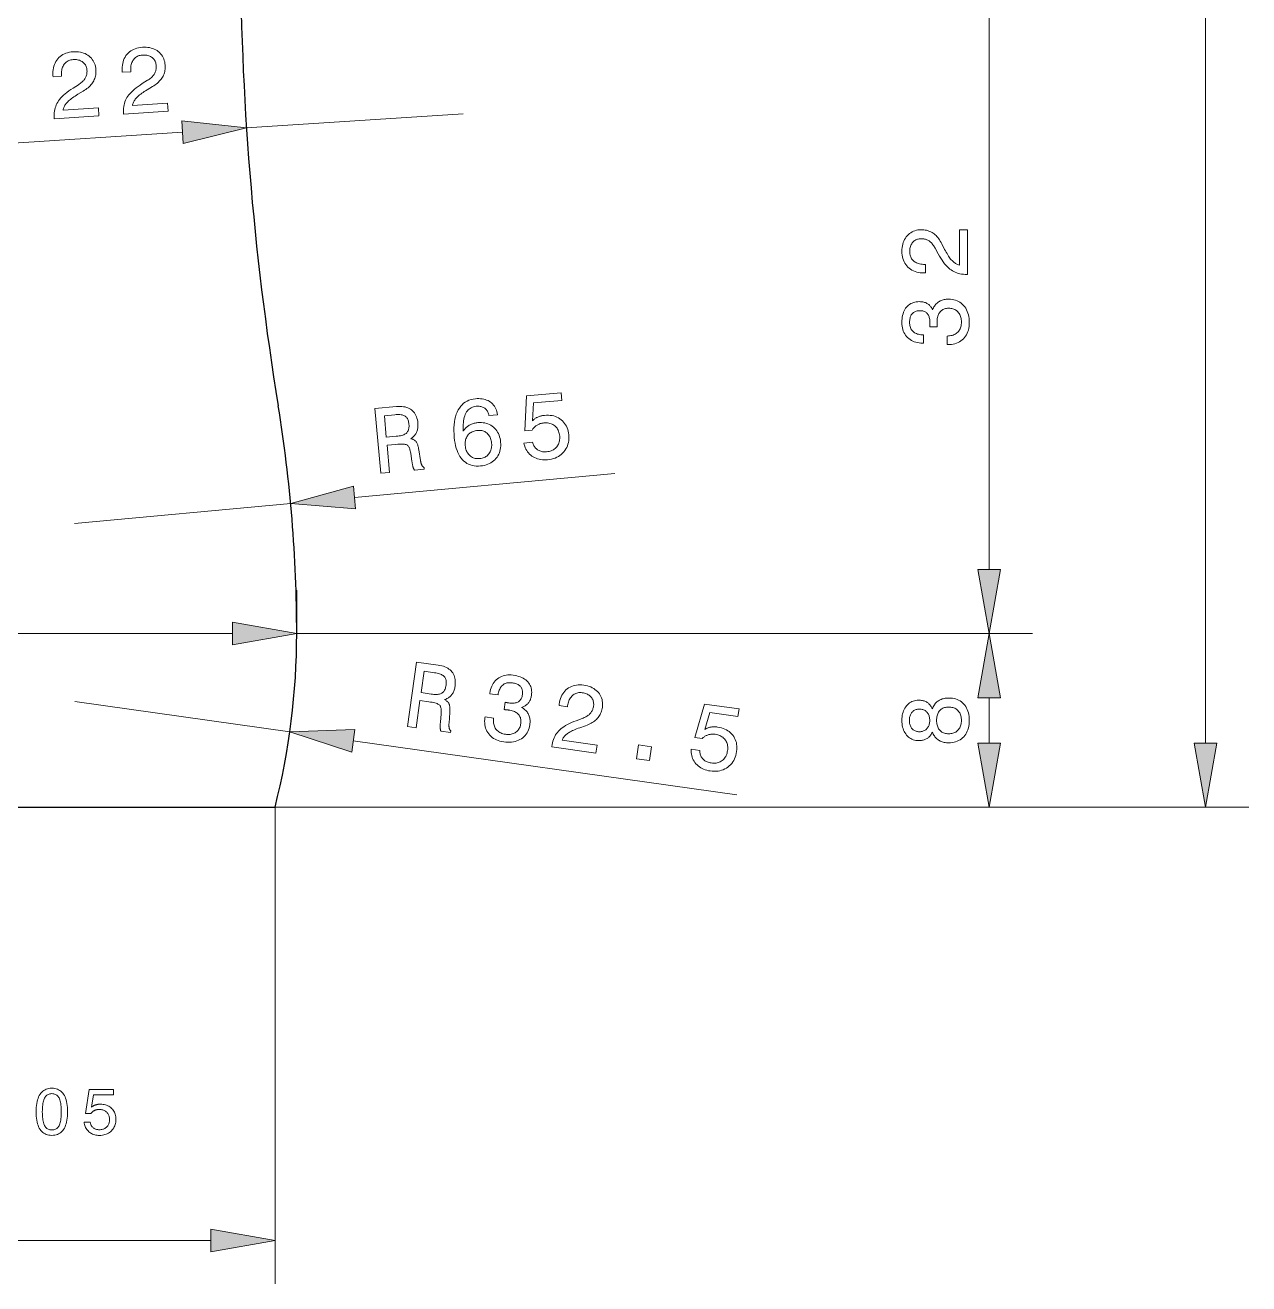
# Model space of a CAD drawing. Extents: x 0 to 297, y 0 to 529.
# Drawn here: x 158 to 214.4, y 124.9 to 182.9 of the extents above; entities that cross this region are included whole.
import ezdxf

# ---------------------------------------------------------------- set-up
doc = ezdxf.new("R2010")
doc.units = 0

msp = doc.modelspace()

# ---------------------------------------------------------------- linework, layer by layer
at = {"color": 7, "lineweight": 13}
for p, q in [((212.369, 149.806), (212.369, 344.897)), ((202.402, 157.806), (202.402, 183.897)), ((165.232, 177.958), (142.787, 176.489)), ((129.65, 154.853), (167.541, 154.853)), ((170.496, 154.852), (204.402, 154.852)), ((170.496, 154.852), (204.402, 154.852)), ((169.446, 146.852), (204.402, 146.852)), ((169.446, 146.852), (214.369, 146.852)), ((169.496, 146.852), (169.496, 124.894)), ((130.65, 126.894), (166.541, 126.894))]:
    msp.add_line(p, q, dxfattribs=at)
at = {"color": 7, "lineweight": 13, "ltscale": 0.25}
for p, q in [((178.159, 178.804), (168.18, 178.151)), ((160.261, 159.924), (170.219, 160.846)), ((160.276, 151.717), (170.179, 150.324))]:
    msp.add_line(p, q, dxfattribs=at)
at = {"color": 7, "lineweight": 13, "ltscale": 0.30114}
msp.add_line((173.16, 161.119), (185.155, 162.23), dxfattribs=at)
at = {"color": 7, "lineweight": 13, "ltscale": 0.050035}
msp.add_line((170.496, 154.852), (170.496, 156.853), dxfattribs=at)
at = {"color": 7, "lineweight": 13, "ltscale": 0.052279}
msp.add_line((202.402, 149.806), (202.402, 151.897), dxfattribs=at)
at = {"color": 7, "lineweight": 13, "ltscale": 0.446069}
msp.add_line((173.104, 149.912), (190.773, 147.427), dxfattribs=at)
at = {"color": 7, "lineweight": 30}
for p, q in [((127.696, 146.852), (169.496, 146.852)), ((127.746, 146.852), (169.446, 146.852))]:
    msp.add_line(p, q, dxfattribs=at)
at = {"color": 7, "lineweight": 13}
for points in [[(159.325, 178.574), (159.324, 178.586), (159.321, 178.674), (159.321, 178.758), (159.326, 178.841), (159.336, 178.92), (159.349, 178.997), (159.367, 179.071), (159.389, 179.143), (159.416, 179.211), (159.447, 179.278), (159.482, 179.341), (159.523, 179.404), (159.57, 179.466), (159.624, 179.529), (159.685, 179.593), (159.752, 179.657), (159.826, 179.721), (159.906, 179.785), (159.994, 179.85), (160.088, 179.915), (160.188, 179.98), (160.434, 180.136), (160.477, 180.164), (160.517, 180.192), (160.555, 180.221), (160.59, 180.25), (160.623, 180.28), (160.654, 180.311), (160.681, 180.341), (160.707, 180.372), (160.73, 180.404), (160.75, 180.436), (160.768, 180.469), (160.784, 180.503), (160.797, 180.537), (160.809, 180.573), (160.818, 180.609), (160.825, 180.647), (160.83, 180.685), (160.832, 180.725), (160.833, 180.765), (160.831, 180.806), (160.827, 180.853), (160.819, 180.897), (160.808, 180.939), (160.794, 180.98), (160.776, 181.018), (160.756, 181.054), (160.733, 181.089), (160.706, 181.121), (160.676, 181.151), (160.643, 181.179), (160.608, 181.205), (160.57, 181.227), (160.53, 181.247), (160.489, 181.263), (160.445, 181.276), (160.4, 181.287), (160.352, 181.294), (160.302, 181.298), (160.251, 181.299), (160.197, 181.297), (160.144, 181.292), (160.094, 181.283), (160.046, 181.27), (160, 181.254), (159.957, 181.235), (159.917, 181.212), (159.879, 181.185), (159.844, 181.155), (159.811, 181.121), (159.781, 181.084), (159.754, 181.043), (159.73, 181), (159.709, 180.955), (159.692, 180.907), (159.678, 180.856), (159.667, 180.803), (159.66, 180.747), (159.656, 180.689), (159.655, 180.628), (159.658, 180.564), (159.66, 180.529), (159.269, 180.503), (159.265, 180.564), (159.261, 180.657), (159.264, 180.746), (159.271, 180.832), (159.285, 180.914), (159.304, 180.993), (159.329, 181.068), (159.36, 181.139), (159.396, 181.207), (159.437, 181.271), (159.485, 181.332), (159.537, 181.388), (159.594, 181.439), (159.654, 181.484), (159.719, 181.525), (159.788, 181.56), (159.862, 181.59), (159.939, 181.614), (160.021, 181.633), (160.107, 181.647), (160.197, 181.656), (160.284, 181.659), (160.367, 181.657), (160.448, 181.65), (160.526, 181.638), (160.6, 181.621), (160.672, 181.598), (160.74, 181.57), (160.806, 181.538), (160.868, 181.5), (160.927, 181.457), (160.982, 181.409), (161.032, 181.358), (161.077, 181.304), (161.116, 181.247), (161.15, 181.185), (161.179, 181.121), (161.202, 181.053), (161.221, 180.982), (161.234, 180.907), (161.242, 180.829), (161.244, 180.767), (161.243, 180.708), (161.239, 180.649), (161.232, 180.592), (161.221, 180.536), (161.207, 180.481), (161.189, 180.428), (161.169, 180.376), (161.145, 180.326), (161.117, 180.276), (161.087, 180.228), (161.053, 180.181), (161.015, 180.135), (160.974, 180.09), (160.93, 180.046), (160.882, 180.003), (160.83, 179.961), (160.776, 179.92), (160.717, 179.881), (160.656, 179.842), (160.412, 179.697), (160.344, 179.655), (160.281, 179.614), (160.221, 179.575), (160.166, 179.536), (160.114, 179.498), (160.067, 179.462), (160.023, 179.426), (159.984, 179.391), (159.949, 179.357), (159.917, 179.324), (159.889, 179.292), (159.863, 179.258), (159.839, 179.225), (159.817, 179.19), (159.798, 179.155), (159.78, 179.12), (159.765, 179.084), (159.752, 179.047), (159.741, 179.01), (159.732, 178.972), (161.356, 179.078), (161.381, 178.708)], [(162.517, 178.782), (162.516, 178.795), (162.512, 178.883), (162.513, 178.967), (162.518, 179.049), (162.527, 179.129), (162.541, 179.206), (162.559, 179.28), (162.581, 179.351), (162.607, 179.42), (162.638, 179.487), (162.673, 179.55), (162.714, 179.613), (162.761, 179.675), (162.815, 179.738), (162.876, 179.802), (162.943, 179.865), (163.017, 179.929), (163.098, 179.994), (163.185, 180.059), (163.279, 180.124), (163.379, 180.189), (163.625, 180.344), (163.668, 180.372), (163.708, 180.401), (163.746, 180.43), (163.782, 180.459), (163.815, 180.489), (163.845, 180.519), (163.873, 180.55), (163.898, 180.581), (163.921, 180.613), (163.941, 180.645), (163.959, 180.678), (163.975, 180.712), (163.988, 180.746), (164, 180.782), (164.009, 180.818), (164.016, 180.856), (164.021, 180.894), (164.024, 180.933), (164.024, 180.974), (164.023, 181.015), (164.018, 181.061), (164.01, 181.106), (163.999, 181.148), (163.985, 181.189), (163.968, 181.227), (163.947, 181.263), (163.924, 181.298), (163.897, 181.33), (163.867, 181.36), (163.834, 181.388), (163.799, 181.414), (163.761, 181.436), (163.722, 181.456), (163.68, 181.472), (163.637, 181.485), (163.591, 181.496), (163.543, 181.503), (163.494, 181.507), (163.442, 181.508), (163.388, 181.506), (163.335, 181.5), (163.285, 181.492), (163.237, 181.479), (163.192, 181.463), (163.149, 181.444), (163.108, 181.421), (163.071, 181.394), (163.035, 181.364), (163.003, 181.33), (162.972, 181.293), (162.945, 181.252), (162.921, 181.209), (162.901, 181.164), (162.883, 181.116), (162.869, 181.065), (162.859, 181.012), (162.851, 180.956), (162.847, 180.898), (162.846, 180.837), (162.849, 180.773), (162.851, 180.737), (162.46, 180.712), (162.456, 180.773), (162.453, 180.866), (162.455, 180.955), (162.463, 181.041), (162.476, 181.123), (162.496, 181.201), (162.52, 181.276), (162.551, 181.348), (162.587, 181.416), (162.629, 181.48), (162.676, 181.54), (162.729, 181.597), (162.785, 181.648), (162.846, 181.693), (162.911, 181.734), (162.98, 181.769), (163.053, 181.799), (163.131, 181.823), (163.212, 181.842), (163.298, 181.856), (163.388, 181.865), (163.475, 181.868), (163.559, 181.866), (163.639, 181.859), (163.717, 181.847), (163.792, 181.83), (163.863, 181.807), (163.932, 181.779), (163.997, 181.747), (164.059, 181.709), (164.118, 181.666), (164.174, 181.618), (164.223, 181.567), (164.268, 181.513), (164.307, 181.455), (164.341, 181.394), (164.37, 181.33), (164.394, 181.262), (164.412, 181.191), (164.425, 181.116), (164.433, 181.038), (164.436, 180.976), (164.435, 180.916), (164.43, 180.858), (164.423, 180.801), (164.412, 180.745), (164.398, 180.69), (164.381, 180.637), (164.36, 180.585), (164.336, 180.535), (164.309, 180.485), (164.278, 180.437), (164.244, 180.39), (164.206, 180.344), (164.165, 180.299), (164.121, 180.255), (164.073, 180.212), (164.022, 180.17), (163.967, 180.129), (163.909, 180.089), (163.847, 180.051), (163.603, 179.906), (163.535, 179.864), (163.472, 179.823), (163.413, 179.784), (163.357, 179.745), (163.306, 179.707), (163.258, 179.67), (163.215, 179.635), (163.175, 179.6), (163.14, 179.566), (163.109, 179.533), (163.08, 179.501), (163.054, 179.467), (163.03, 179.434), (163.009, 179.399), (162.989, 179.364), (162.972, 179.329), (162.956, 179.293), (162.943, 179.256), (162.932, 179.219), (162.924, 179.181), (164.548, 179.287), (164.572, 178.917)], [(165.266, 177.438), (168.18, 178.151), (165.198, 178.478)], [(201.402, 171.397), (201.389, 171.397), (201.301, 171.399), (201.217, 171.405), (201.135, 171.416), (201.057, 171.43), (200.981, 171.449), (200.908, 171.472), (200.838, 171.498), (200.771, 171.529), (200.707, 171.565), (200.646, 171.604), (200.586, 171.648), (200.527, 171.7), (200.467, 171.758), (200.408, 171.822), (200.349, 171.894), (200.29, 171.972), (200.231, 172.056), (200.172, 172.148), (200.113, 172.245), (200.054, 172.35), (199.915, 172.605), (199.89, 172.65), (199.864, 172.692), (199.838, 172.732), (199.811, 172.769), (199.783, 172.804), (199.755, 172.836), (199.726, 172.866), (199.697, 172.893), (199.667, 172.918), (199.636, 172.94), (199.604, 172.96), (199.572, 172.978), (199.538, 172.994), (199.503, 173.008), (199.468, 173.019), (199.431, 173.029), (199.393, 173.036), (199.354, 173.042), (199.314, 173.045), (199.272, 173.046), (199.226, 173.044), (199.181, 173.039), (199.138, 173.031), (199.096, 173.02), (199.057, 173.005), (199.019, 172.987), (198.984, 172.966), (198.95, 172.941), (198.918, 172.913), (198.888, 172.882), (198.86, 172.849), (198.835, 172.813), (198.813, 172.774), (198.794, 172.734), (198.778, 172.691), (198.764, 172.647), (198.754, 172.599), (198.747, 172.55), (198.743, 172.499), (198.741, 172.445), (198.743, 172.392), (198.748, 172.341), (198.758, 172.292), (198.771, 172.246), (198.787, 172.202), (198.808, 172.16), (198.832, 172.121), (198.86, 172.083), (198.891, 172.049), (198.927, 172.016), (198.965, 171.986), (199.006, 171.959), (199.05, 171.936), (199.097, 171.915), (199.147, 171.898), (199.199, 171.884), (199.254, 171.873), (199.312, 171.865), (199.373, 171.86), (199.437, 171.859), (199.473, 171.859), (199.473, 171.467), (199.411, 171.467), (199.319, 171.469), (199.23, 171.478), (199.145, 171.491), (199.064, 171.51), (198.986, 171.534), (198.913, 171.564), (198.844, 171.599), (198.779, 171.639), (198.717, 171.685), (198.66, 171.737), (198.607, 171.792), (198.56, 171.852), (198.518, 171.916), (198.482, 171.983), (198.452, 172.054), (198.427, 172.129), (198.408, 172.208), (198.394, 172.291), (198.385, 172.378), (198.383, 172.468), (198.385, 172.555), (198.393, 172.638), (198.405, 172.719), (198.422, 172.795), (198.444, 172.868), (198.471, 172.938), (198.504, 173.005), (198.541, 173.068), (198.582, 173.128), (198.629, 173.184), (198.68, 173.236), (198.734, 173.282), (198.791, 173.323), (198.851, 173.359), (198.914, 173.389), (198.981, 173.413), (199.05, 173.432), (199.122, 173.446), (199.198, 173.454), (199.277, 173.457), (199.338, 173.455), (199.397, 173.451), (199.456, 173.442), (199.512, 173.431), (199.567, 173.417), (199.621, 173.399), (199.673, 173.378), (199.723, 173.354), (199.772, 173.327), (199.819, 173.297), (199.865, 173.263), (199.91, 173.226), (199.954, 173.185), (199.996, 173.142), (200.037, 173.094), (200.077, 173.044), (200.115, 172.99), (200.152, 172.932), (200.188, 172.872), (200.223, 172.808), (200.352, 172.555), (200.389, 172.485), (200.425, 172.419), (200.461, 172.357), (200.496, 172.299), (200.53, 172.245), (200.564, 172.195), (200.597, 172.15), (200.629, 172.108), (200.66, 172.07), (200.691, 172.037), (200.722, 172.007), (200.753, 171.978), (200.785, 171.952), (200.818, 171.928), (200.852, 171.907), (200.886, 171.887), (200.921, 171.869), (200.957, 171.854), (200.993, 171.841), (201.031, 171.829), (201.031, 173.457), (201.402, 173.457)], [(200.461, 168.163), (200.461, 168.562), (200.523, 168.564), (200.582, 168.571), (200.638, 168.58), (200.692, 168.592), (200.742, 168.608), (200.79, 168.627), (200.834, 168.65), (200.876, 168.675), (200.915, 168.704), (200.952, 168.736), (200.985, 168.77), (201.014, 168.808), (201.04, 168.848), (201.063, 168.891), (201.082, 168.937), (201.098, 168.985), (201.11, 169.036), (201.118, 169.089), (201.124, 169.146), (201.125, 169.205), (201.124, 169.262), (201.119, 169.318), (201.111, 169.37), (201.1, 169.421), (201.086, 169.468), (201.069, 169.514), (201.048, 169.556), (201.024, 169.597), (200.997, 169.634), (200.967, 169.669), (200.935, 169.702), (200.899, 169.731), (200.862, 169.756), (200.822, 169.778), (200.78, 169.797), (200.735, 169.812), (200.688, 169.824), (200.639, 169.832), (200.587, 169.838), (200.533, 169.839), (200.484, 169.838), (200.437, 169.833), (200.392, 169.824), (200.35, 169.812), (200.31, 169.797), (200.272, 169.779), (200.236, 169.757), (200.202, 169.732), (200.171, 169.703), (200.142, 169.672), (200.115, 169.637), (200.091, 169.599), (200.07, 169.559), (200.052, 169.516), (200.037, 169.47), (200.024, 169.422), (200.014, 169.37), (200.007, 169.316), (200.003, 169.26), (200.002, 169.2), (200.002, 169.192), (200.002, 169.183), (200.002, 169.175), (200.002, 169.166), (200.002, 169.157), (200.003, 169.148), (200.003, 169.139), (200.003, 169.13), (200.003, 169.121), (200.004, 169.112), (200.004, 169.102), (200.005, 169.092), (200.005, 169.081), (200.006, 169.07), (200.007, 169.058), (200.007, 169.046), (200.008, 169.032), (200.009, 169.019), (200.009, 169.004), (200.01, 168.99), (199.671, 168.99), (199.671, 168.999), (199.672, 169.008), (199.672, 169.017), (199.672, 169.026), (199.673, 169.035), (199.673, 169.044), (199.673, 169.052), (199.673, 169.061), (199.674, 169.07), (199.674, 169.078), (199.674, 169.087), (199.674, 169.095), (199.674, 169.103), (199.675, 169.111), (199.675, 169.119), (199.675, 169.126), (199.675, 169.134), (199.675, 169.142), (199.675, 169.149), (199.675, 169.156), (199.674, 169.213), (199.67, 169.266), (199.665, 169.317), (199.657, 169.365), (199.646, 169.409), (199.634, 169.451), (199.619, 169.49), (199.601, 169.525), (199.582, 169.558), (199.56, 169.587), (199.536, 169.614), (199.509, 169.638), (199.48, 169.659), (199.449, 169.677), (199.415, 169.692), (199.379, 169.705), (199.34, 169.715), (199.299, 169.722), (199.255, 169.726), (199.209, 169.727), (199.165, 169.726), (199.122, 169.722), (199.082, 169.715), (199.044, 169.706), (199.008, 169.693), (198.974, 169.679), (198.942, 169.661), (198.912, 169.64), (198.885, 169.617), (198.859, 169.591), (198.836, 169.563), (198.815, 169.532), (198.797, 169.499), (198.781, 169.464), (198.767, 169.426), (198.756, 169.385), (198.748, 169.343), (198.742, 169.298), (198.738, 169.25), (198.737, 169.2), (198.738, 169.144), (198.743, 169.091), (198.751, 169.041), (198.763, 168.993), (198.777, 168.948), (198.795, 168.906), (198.816, 168.867), (198.841, 168.83), (198.868, 168.796), (198.899, 168.765), (198.933, 168.737), (198.97, 168.712), (199.01, 168.689), (199.053, 168.67), (199.099, 168.654), (199.149, 168.64), (199.201, 168.63), (199.256, 168.622), (199.314, 168.618), (199.376, 168.616), (199.376, 168.233), (199.346, 168.233), (199.26, 168.235), (199.177, 168.243), (199.098, 168.256), (199.022, 168.274), (198.95, 168.297), (198.882, 168.325), (198.817, 168.358), (198.756, 168.397), (198.698, 168.44), (198.644, 168.489), (198.594, 168.542), (198.55, 168.598), (198.511, 168.659), (198.477, 168.722), (198.448, 168.79), (198.424, 168.86), (198.406, 168.935), (198.393, 169.013), (198.385, 169.094), (198.383, 169.179), (198.385, 169.269), (198.391, 169.355), (198.402, 169.436), (198.417, 169.514), (198.436, 169.587), (198.459, 169.656), (198.487, 169.722), (198.519, 169.782), (198.555, 169.839), (198.596, 169.892), (198.64, 169.94), (198.688, 169.983), (198.739, 170.021), (198.793, 170.054), (198.851, 170.082), (198.912, 170.104), (198.976, 170.122), (199.044, 170.135), (199.115, 170.142), (199.19, 170.145), (199.233, 170.144), (199.274, 170.141), (199.315, 170.136), (199.354, 170.13), (199.391, 170.121), (199.428, 170.11), (199.463, 170.098), (199.497, 170.084), (199.53, 170.067), (199.561, 170.049), (199.591, 170.029), (199.62, 170.007), (199.647, 169.983), (199.672, 169.958), (199.697, 169.93), (199.719, 169.901), (199.74, 169.87), (199.76, 169.837), (199.778, 169.802), (199.795, 169.765), (199.814, 169.813), (199.835, 169.858), (199.857, 169.9), (199.882, 169.941), (199.908, 169.979), (199.937, 170.014), (199.968, 170.048), (200, 170.078), (200.035, 170.107), (200.071, 170.133), (200.11, 170.157), (200.15, 170.178), (200.192, 170.197), (200.235, 170.214), (200.281, 170.227), (200.328, 170.239), (200.376, 170.247), (200.427, 170.254), (200.479, 170.257), (200.533, 170.259), (200.618, 170.256), (200.699, 170.247), (200.777, 170.232), (200.851, 170.212), (200.923, 170.185), (200.99, 170.152), (201.054, 170.114), (201.115, 170.07), (201.173, 170.02), (201.227, 169.964), (201.276, 169.903), (201.321, 169.838), (201.36, 169.769), (201.394, 169.696), (201.423, 169.62), (201.446, 169.54), (201.465, 169.455), (201.478, 169.367), (201.485, 169.275), (201.488, 169.179), (201.485, 169.088), (201.477, 169.001), (201.464, 168.918), (201.445, 168.838), (201.42, 168.762), (201.39, 168.69), (201.355, 168.622), (201.314, 168.557), (201.268, 168.496), (201.216, 168.439), (201.16, 168.387), (201.1, 168.34), (201.037, 168.298), (200.97, 168.263), (200.899, 168.232), (200.824, 168.207), (200.747, 168.188), (200.665, 168.174), (200.58, 168.166), (200.491, 168.163)], [(180.966, 163.631), (181.365, 163.668), (181.378, 163.624), (181.393, 163.581), (181.41, 163.541), (181.429, 163.503), (181.451, 163.467), (181.475, 163.433), (181.501, 163.402), (181.529, 163.373), (181.56, 163.347), (181.593, 163.322), (181.628, 163.3), (181.664, 163.281), (181.702, 163.265), (181.742, 163.251), (181.782, 163.24), (181.825, 163.232), (181.869, 163.227), (181.914, 163.225), (181.961, 163.225), (182.009, 163.228), (182.068, 163.236), (182.124, 163.246), (182.177, 163.26), (182.228, 163.278), (182.276, 163.299), (182.321, 163.324), (182.364, 163.351), (182.404, 163.383), (182.441, 163.417), (182.475, 163.456), (182.506, 163.497), (182.534, 163.539), (182.557, 163.584), (182.577, 163.631), (182.593, 163.68), (182.604, 163.731), (182.612, 163.783), (182.617, 163.838), (182.617, 163.895), (182.613, 163.953), (182.606, 164.013), (182.595, 164.069), (182.581, 164.123), (182.564, 164.174), (182.543, 164.223), (182.519, 164.268), (182.491, 164.311), (182.46, 164.35), (182.426, 164.387), (182.388, 164.422), (182.347, 164.452), (182.305, 164.479), (182.26, 164.503), (182.213, 164.522), (182.164, 164.537), (182.113, 164.549), (182.059, 164.557), (182.004, 164.561), (181.946, 164.561), (181.886, 164.557), (181.852, 164.553), (181.818, 164.548), (181.785, 164.541), (181.753, 164.534), (181.721, 164.524), (181.69, 164.514), (181.66, 164.502), (181.631, 164.489), (181.602, 164.474), (181.575, 164.458), (181.548, 164.441), (181.521, 164.423), (181.496, 164.403), (181.472, 164.382), (181.448, 164.36), (181.425, 164.336), (181.403, 164.312), (181.382, 164.285), (181.362, 164.258), (181.343, 164.229), (181.001, 164.198), (181.089, 165.802), (182.685, 165.95), (182.717, 165.597), (181.409, 165.476), (181.364, 164.661), (181.384, 164.682), (181.405, 164.701), (181.427, 164.72), (181.45, 164.738), (181.473, 164.755), (181.498, 164.772), (181.523, 164.787), (181.549, 164.802), (181.576, 164.815), (181.604, 164.828), (181.632, 164.841), (181.662, 164.852), (181.691, 164.862), (181.722, 164.871), (181.753, 164.88), (181.785, 164.887), (181.817, 164.893), (181.85, 164.899), (181.883, 164.904), (181.917, 164.907), (182.008, 164.913), (182.095, 164.913), (182.179, 164.907), (182.26, 164.895), (182.338, 164.877), (182.413, 164.854), (182.485, 164.825), (182.554, 164.79), (182.62, 164.749), (182.683, 164.703), (182.741, 164.652), (182.794, 164.596), (182.842, 164.537), (182.885, 164.474), (182.922, 164.407), (182.954, 164.336), (182.981, 164.261), (183.002, 164.182), (183.018, 164.1), (183.029, 164.013), (183.035, 163.92), (183.034, 163.831), (183.027, 163.744), (183.014, 163.661), (182.994, 163.581), (182.968, 163.503), (182.936, 163.429), (182.898, 163.357), (182.854, 163.289), (182.803, 163.223), (182.747, 163.162), (182.686, 163.107), (182.622, 163.057), (182.554, 163.012), (182.481, 162.973), (182.404, 162.939), (182.323, 162.911), (182.238, 162.889), (182.149, 162.872), (182.056, 162.86), (181.973, 162.855), (181.892, 162.854), (181.814, 162.859), (181.738, 162.869), (181.665, 162.884), (181.594, 162.904), (181.525, 162.929), (181.459, 162.959), (181.395, 162.993), (181.334, 163.033), (181.276, 163.078), (181.223, 163.125), (181.175, 163.177), (181.131, 163.231), (181.092, 163.289), (181.057, 163.351), (181.028, 163.416), (181.003, 163.484), (180.982, 163.556)], [(174.377, 162.236), (174.101, 165.219), (175.098, 165.311), (175.184, 165.317), (175.266, 165.318), (175.345, 165.314), (175.42, 165.306), (175.491, 165.293), (175.558, 165.275), (175.622, 165.252), (175.682, 165.225), (175.737, 165.193), (175.79, 165.156), (175.838, 165.115), (175.881, 165.069), (175.921, 165.019), (175.956, 164.964), (175.987, 164.905), (176.014, 164.842), (176.037, 164.774), (176.055, 164.702), (176.069, 164.625), (176.079, 164.544), (176.083, 164.496), (176.084, 164.449), (176.083, 164.403), (176.08, 164.359), (176.075, 164.315), (176.068, 164.274), (176.059, 164.233), (176.047, 164.194), (176.034, 164.156), (176.018, 164.12), (176, 164.084), (175.98, 164.051), (175.958, 164.018), (175.934, 163.987), (175.908, 163.958), (175.88, 163.93), (175.85, 163.903), (175.818, 163.878), (175.783, 163.854), (175.747, 163.832), (175.78, 163.824), (175.811, 163.815), (175.84, 163.805), (175.868, 163.793), (175.894, 163.78), (175.918, 163.765), (175.94, 163.749), (175.961, 163.732), (175.98, 163.713), (175.997, 163.693), (176.013, 163.671), (176.028, 163.645), (176.043, 163.615), (176.056, 163.583), (176.069, 163.547), (176.082, 163.507), (176.093, 163.464), (176.104, 163.417), (176.114, 163.367), (176.123, 163.314), (176.2, 162.832), (176.205, 162.802), (176.21, 162.773), (176.216, 162.746), (176.221, 162.721), (176.227, 162.697), (176.234, 162.675), (176.24, 162.655), (176.247, 162.637), (176.254, 162.62), (176.261, 162.605), (176.268, 162.591), (176.277, 162.578), (176.285, 162.566), (176.295, 162.555), (176.305, 162.544), (176.315, 162.534), (176.326, 162.525), (176.338, 162.517), (176.351, 162.509), (176.363, 162.502), (176.371, 162.42), (175.92, 162.379), (175.913, 162.388), (175.906, 162.399), (175.9, 162.41), (175.894, 162.423), (175.887, 162.436), (175.881, 162.451), (175.875, 162.466), (175.869, 162.483), (175.864, 162.5), (175.858, 162.519), (175.853, 162.539), (175.847, 162.56), (175.842, 162.582), (175.836, 162.606), (175.831, 162.631), (175.825, 162.657), (175.82, 162.685), (175.815, 162.714), (175.81, 162.745), (175.805, 162.776), (175.748, 163.161), (175.738, 163.217), (175.728, 163.268), (175.715, 163.316), (175.702, 163.359), (175.687, 163.398), (175.671, 163.433), (175.654, 163.463), (175.635, 163.49), (175.614, 163.512), (175.593, 163.53), (175.568, 163.544), (175.536, 163.556), (175.499, 163.566), (175.456, 163.574), (175.406, 163.579), (175.351, 163.582), (175.289, 163.582), (175.222, 163.581), (175.148, 163.577), (175.068, 163.57), (174.659, 163.532), (174.776, 162.273)], [(179.749, 164.931), (179.355, 164.894), (179.345, 164.939), (179.332, 164.982), (179.318, 165.022), (179.302, 165.06), (179.284, 165.095), (179.263, 165.128), (179.24, 165.158), (179.216, 165.186), (179.189, 165.212), (179.16, 165.235), (179.129, 165.256), (179.096, 165.274), (179.062, 165.289), (179.025, 165.302), (178.987, 165.312), (178.947, 165.32), (178.905, 165.324), (178.861, 165.326), (178.816, 165.326), (178.769, 165.323), (178.705, 165.314), (178.645, 165.3), (178.588, 165.282), (178.535, 165.258), (178.486, 165.229), (178.44, 165.195), (178.397, 165.156), (178.359, 165.111), (178.323, 165.062), (178.292, 165.008), (178.264, 164.948), (178.239, 164.883), (178.217, 164.813), (178.2, 164.738), (178.185, 164.657), (178.174, 164.571), (178.166, 164.48), (178.162, 164.383), (178.161, 164.281), (178.164, 164.174), (178.186, 164.208), (178.21, 164.241), (178.236, 164.272), (178.262, 164.301), (178.29, 164.329), (178.319, 164.356), (178.35, 164.381), (178.381, 164.405), (178.414, 164.427), (178.448, 164.448), (178.484, 164.468), (178.52, 164.485), (178.557, 164.502), (178.596, 164.516), (178.635, 164.529), (178.675, 164.541), (178.717, 164.55), (178.759, 164.558), (178.802, 164.565), (178.847, 164.57), (178.93, 164.575), (179.011, 164.574), (179.089, 164.568), (179.165, 164.556), (179.237, 164.538), (179.307, 164.514), (179.375, 164.484), (179.439, 164.449), (179.501, 164.408), (179.561, 164.362), (179.616, 164.31), (179.666, 164.255), (179.712, 164.196), (179.752, 164.132), (179.788, 164.065), (179.819, 163.994), (179.844, 163.919), (179.865, 163.84), (179.881, 163.757), (179.891, 163.669), (179.897, 163.582), (179.896, 163.497), (179.89, 163.415), (179.877, 163.336), (179.859, 163.26), (179.834, 163.186), (179.804, 163.115), (179.768, 163.048), (179.726, 162.983), (179.678, 162.92), (179.625, 162.862), (179.568, 162.809), (179.508, 162.761), (179.443, 162.719), (179.374, 162.682), (179.301, 162.65), (179.224, 162.623), (179.144, 162.602), (179.059, 162.585), (178.97, 162.574), (178.867, 162.568), (178.769, 162.57), (178.674, 162.58), (178.584, 162.597), (178.498, 162.622), (178.417, 162.655), (178.339, 162.695), (178.266, 162.743), (178.197, 162.799), (178.133, 162.863), (178.072, 162.934), (178.017, 163.012), (177.967, 163.097), (177.922, 163.188), (177.882, 163.287), (177.847, 163.393), (177.817, 163.505), (177.792, 163.625), (177.772, 163.751), (177.756, 163.885), (177.745, 164.042), (177.74, 164.192), (177.742, 164.336), (177.75, 164.473), (177.765, 164.603), (177.786, 164.726), (177.814, 164.843), (177.849, 164.954), (177.89, 165.057), (177.938, 165.154), (177.992, 165.243), (178.052, 165.324), (178.117, 165.397), (178.188, 165.461), (178.264, 165.517), (178.346, 165.564), (178.434, 165.603), (178.527, 165.634), (178.626, 165.657), (178.73, 165.671), (178.814, 165.676), (178.894, 165.677), (178.971, 165.673), (179.045, 165.665), (179.116, 165.652), (179.184, 165.634), (179.248, 165.612), (179.31, 165.585), (179.368, 165.553), (179.423, 165.517), (179.474, 165.476), (179.521, 165.431), (179.564, 165.383), (179.603, 165.33), (179.638, 165.274), (179.668, 165.213), (179.695, 165.148), (179.717, 165.08), (179.735, 165.007)], [(175.02, 164.935), (174.533, 164.89), (174.625, 163.897), (175.085, 163.94), (175.153, 163.947), (175.216, 163.957), (175.275, 163.968), (175.33, 163.981), (175.38, 163.996), (175.425, 164.013), (175.467, 164.032), (175.503, 164.053), (175.536, 164.076), (175.563, 164.101), (175.587, 164.128), (175.608, 164.158), (175.626, 164.19), (175.641, 164.226), (175.653, 164.264), (175.662, 164.305), (175.667, 164.349), (175.67, 164.396), (175.67, 164.445), (175.666, 164.498), (175.66, 164.549), (175.652, 164.597), (175.641, 164.642), (175.627, 164.683), (175.611, 164.722), (175.593, 164.757), (175.572, 164.788), (175.549, 164.817), (175.523, 164.842), (175.495, 164.864), (175.464, 164.883), (175.429, 164.899), (175.39, 164.913), (175.348, 164.924), (175.303, 164.933), (175.253, 164.939), (175.2, 164.942), (175.144, 164.942), (175.084, 164.94)], [(179.476, 163.627), (179.469, 163.684), (179.459, 163.738), (179.446, 163.79), (179.43, 163.839), (179.411, 163.885), (179.389, 163.929), (179.364, 163.97), (179.336, 164.009), (179.305, 164.045), (179.271, 164.078), (179.235, 164.108), (179.197, 164.134), (179.157, 164.157), (179.116, 164.176), (179.072, 164.191), (179.028, 164.203), (178.981, 164.211), (178.933, 164.215), (178.883, 164.216), (178.831, 164.213), (178.774, 164.206), (178.719, 164.195), (178.668, 164.182), (178.619, 164.165), (178.573, 164.145), (178.53, 164.122), (178.49, 164.096), (178.452, 164.067), (178.418, 164.034), (178.386, 163.998), (178.358, 163.959), (178.333, 163.918), (178.312, 163.875), (178.294, 163.83), (178.28, 163.782), (178.27, 163.732), (178.263, 163.68), (178.259, 163.626), (178.259, 163.569), (178.263, 163.51), (178.27, 163.452), (178.28, 163.396), (178.294, 163.343), (178.31, 163.292), (178.329, 163.245), (178.352, 163.2), (178.377, 163.158), (178.406, 163.119), (178.437, 163.083), (178.472, 163.049), (178.509, 163.019), (178.549, 162.992), (178.59, 162.969), (178.633, 162.95), (178.678, 162.935), (178.726, 162.923), (178.775, 162.915), (178.826, 162.911), (178.879, 162.911), (178.935, 162.914), (178.987, 162.921), (179.037, 162.931), (179.085, 162.944), (179.13, 162.961), (179.174, 162.982), (179.214, 163.006), (179.253, 163.033), (179.289, 163.064), (179.322, 163.098), (179.353, 163.136), (179.382, 163.176), (179.406, 163.219), (179.427, 163.263), (179.445, 163.309), (179.459, 163.357), (179.47, 163.407), (179.477, 163.459), (179.48, 163.513), (179.48, 163.569)], [(173.112, 161.637), (170.219, 160.846), (173.208, 160.6)], [(201.881, 157.806), (202.402, 154.852), (202.923, 157.806)], [(167.541, 154.332), (170.496, 154.853), (167.541, 155.374)], [(202.923, 151.897), (202.402, 154.852), (201.881, 151.897)], [(175.603, 150.571), (176.021, 153.537), (177.012, 153.398), (177.097, 153.383), (177.178, 153.366), (177.254, 153.344), (177.325, 153.318), (177.391, 153.289), (177.452, 153.256), (177.509, 153.22), (177.561, 153.179), (177.608, 153.135), (177.65, 153.088), (177.687, 153.036), (177.719, 152.982), (177.746, 152.924), (177.768, 152.863), (177.785, 152.798), (177.796, 152.73), (177.803, 152.659), (177.804, 152.585), (177.8, 152.507), (177.791, 152.426), (177.783, 152.378), (177.774, 152.332), (177.762, 152.287), (177.749, 152.245), (177.734, 152.204), (177.718, 152.165), (177.699, 152.128), (177.679, 152.092), (177.657, 152.058), (177.634, 152.026), (177.608, 151.996), (177.581, 151.968), (177.552, 151.942), (177.522, 151.917), (177.49, 151.894), (177.456, 151.874), (177.42, 151.855), (177.383, 151.838), (177.344, 151.822), (177.304, 151.809), (177.334, 151.794), (177.362, 151.778), (177.388, 151.761), (177.412, 151.743), (177.435, 151.724), (177.455, 151.704), (177.473, 151.684), (177.489, 151.662), (177.503, 151.64), (177.515, 151.616), (177.526, 151.591), (177.534, 151.562), (177.542, 151.53), (177.548, 151.495), (177.552, 151.457), (177.555, 151.416), (177.556, 151.371), (177.556, 151.323), (177.554, 151.273), (177.551, 151.218), (177.514, 150.732), (177.512, 150.701), (177.511, 150.672), (177.51, 150.644), (177.51, 150.618), (177.51, 150.594), (177.511, 150.571), (177.513, 150.55), (177.515, 150.531), (177.518, 150.513), (177.522, 150.497), (177.526, 150.481), (177.531, 150.467), (177.536, 150.453), (177.543, 150.44), (177.55, 150.427), (177.558, 150.415), (177.567, 150.404), (177.576, 150.393), (177.587, 150.383), (177.598, 150.373), (177.586, 150.292), (177.138, 150.355), (177.133, 150.366), (177.129, 150.377), (177.126, 150.39), (177.122, 150.404), (177.119, 150.418), (177.117, 150.434), (177.115, 150.451), (177.113, 150.468), (177.111, 150.486), (177.11, 150.506), (177.109, 150.526), (177.108, 150.548), (177.108, 150.571), (177.108, 150.595), (177.109, 150.621), (177.11, 150.648), (177.111, 150.676), (177.113, 150.705), (177.115, 150.736), (177.117, 150.769), (177.15, 151.156), (177.154, 151.212), (177.155, 151.265), (177.154, 151.314), (177.151, 151.359), (177.146, 151.4), (177.138, 151.438), (177.128, 151.472), (177.116, 151.502), (177.101, 151.528), (177.084, 151.55), (177.063, 151.57), (177.036, 151.589), (177.001, 151.607), (176.961, 151.625), (176.914, 151.641), (176.861, 151.657), (176.801, 151.671), (176.735, 151.685), (176.662, 151.698), (176.583, 151.71), (176.176, 151.767), (176, 150.515)], [(176.85, 153.05), (176.366, 153.118), (176.227, 152.131), (176.684, 152.066), (176.752, 152.058), (176.816, 152.052), (176.876, 152.05), (176.932, 152.05), (176.984, 152.053), (177.033, 152.059), (177.077, 152.068), (177.118, 152.08), (177.154, 152.095), (177.187, 152.113), (177.217, 152.134), (177.244, 152.158), (177.269, 152.185), (177.291, 152.217), (177.312, 152.251), (177.33, 152.289), (177.345, 152.331), (177.359, 152.375), (177.37, 152.424), (177.378, 152.475), (177.384, 152.527), (177.387, 152.575), (177.387, 152.621), (177.383, 152.665), (177.376, 152.706), (177.366, 152.744), (177.353, 152.78), (177.337, 152.813), (177.318, 152.843), (177.296, 152.871), (177.27, 152.897), (177.24, 152.921), (177.205, 152.943), (177.167, 152.964), (177.125, 152.982), (177.078, 152.999), (177.027, 153.015), (176.972, 153.028), (176.913, 153.04)], [(179.173, 151.018), (179.568, 150.962), (179.562, 150.901), (179.56, 150.841), (179.561, 150.785), (179.566, 150.73), (179.575, 150.678), (179.587, 150.628), (179.603, 150.581), (179.622, 150.536), (179.645, 150.493), (179.672, 150.453), (179.702, 150.415), (179.735, 150.381), (179.771, 150.349), (179.81, 150.321), (179.853, 150.296), (179.898, 150.273), (179.947, 150.254), (179.999, 150.238), (180.054, 150.225), (180.112, 150.215), (180.169, 150.209), (180.225, 150.206), (180.278, 150.206), (180.329, 150.21), (180.379, 150.218), (180.426, 150.228), (180.471, 150.243), (180.514, 150.261), (180.555, 150.282), (180.594, 150.307), (180.631, 150.335), (180.664, 150.366), (180.695, 150.399), (180.722, 150.436), (180.747, 150.475), (180.768, 150.517), (180.786, 150.562), (180.801, 150.61), (180.814, 150.66), (180.823, 150.713), (180.828, 150.762), (180.83, 150.809), (180.828, 150.855), (180.822, 150.898), (180.813, 150.94), (180.8, 150.98), (180.783, 151.019), (180.763, 151.056), (180.739, 151.091), (180.711, 151.124), (180.681, 151.155), (180.647, 151.184), (180.61, 151.211), (180.57, 151.235), (180.526, 151.256), (180.48, 151.275), (180.431, 151.292), (180.378, 151.307), (180.323, 151.319), (180.264, 151.328), (180.256, 151.33), (180.247, 151.331), (180.239, 151.332), (180.23, 151.333), (180.222, 151.334), (180.213, 151.335), (180.204, 151.336), (180.195, 151.337), (180.186, 151.338), (180.176, 151.339), (180.167, 151.34), (180.157, 151.341), (180.146, 151.342), (180.135, 151.343), (180.123, 151.344), (180.11, 151.345), (180.097, 151.346), (180.084, 151.347), (180.069, 151.348), (180.054, 151.349), (180.102, 151.686), (180.111, 151.684), (180.12, 151.682), (180.129, 151.681), (180.138, 151.679), (180.146, 151.677), (180.155, 151.676), (180.164, 151.674), (180.172, 151.673), (180.181, 151.672), (180.189, 151.67), (180.197, 151.669), (180.205, 151.667), (180.213, 151.666), (180.221, 151.665), (180.229, 151.664), (180.237, 151.663), (180.244, 151.661), (180.252, 151.66), (180.259, 151.659), (180.266, 151.658), (180.322, 151.651), (180.376, 151.647), (180.427, 151.646), (180.475, 151.647), (180.521, 151.651), (180.564, 151.658), (180.604, 151.668), (180.642, 151.68), (180.677, 151.694), (180.709, 151.712), (180.739, 151.732), (180.766, 151.755), (180.791, 151.781), (180.813, 151.81), (180.833, 151.841), (180.851, 151.875), (180.866, 151.912), (180.879, 151.952), (180.889, 151.995), (180.897, 152.04), (180.902, 152.084), (180.903, 152.127), (180.902, 152.168), (180.898, 152.207), (180.891, 152.244), (180.881, 152.28), (180.868, 152.314), (180.852, 152.346), (180.833, 152.377), (180.811, 152.405), (180.786, 152.432), (180.758, 152.457), (180.728, 152.48), (180.695, 152.501), (180.659, 152.519), (180.621, 152.536), (180.58, 152.55), (180.536, 152.563), (180.49, 152.573), (180.441, 152.581), (180.385, 152.587), (180.332, 152.59), (180.281, 152.589), (180.232, 152.584), (180.185, 152.576), (180.141, 152.564), (180.099, 152.549), (180.059, 152.53), (180.022, 152.507), (179.987, 152.481), (179.954, 152.451), (179.924, 152.418), (179.896, 152.382), (179.871, 152.342), (179.849, 152.298), (179.829, 152.251), (179.811, 152.201), (179.796, 152.147), (179.783, 152.09), (179.773, 152.03), (179.393, 152.083), (179.397, 152.113), (179.412, 152.198), (179.431, 152.279), (179.455, 152.355), (179.483, 152.427), (179.516, 152.496), (179.553, 152.559), (179.595, 152.619), (179.642, 152.674), (179.693, 152.725), (179.749, 152.772), (179.808, 152.814), (179.871, 152.85), (179.936, 152.88), (180.003, 152.905), (180.074, 152.924), (180.147, 152.938), (180.224, 152.945), (180.303, 152.948), (180.384, 152.944), (180.469, 152.935), (180.558, 152.92), (180.642, 152.902), (180.721, 152.88), (180.796, 152.854), (180.866, 152.825), (180.931, 152.792), (180.991, 152.756), (181.047, 152.716), (181.099, 152.672), (181.145, 152.625), (181.186, 152.574), (181.222, 152.521), (181.253, 152.465), (181.278, 152.407), (181.297, 152.346), (181.311, 152.282), (181.32, 152.215), (181.323, 152.146), (181.321, 152.075), (181.313, 152.001), (181.306, 151.958), (181.297, 151.918), (181.287, 151.878), (181.275, 151.841), (181.261, 151.805), (181.245, 151.77), (181.228, 151.737), (181.209, 151.705), (181.188, 151.675), (181.166, 151.647), (181.142, 151.62), (181.116, 151.594), (181.089, 151.571), (181.06, 151.549), (181.029, 151.529), (180.997, 151.511), (180.964, 151.494), (180.928, 151.479), (180.891, 151.466), (180.853, 151.454), (180.897, 151.429), (180.939, 151.402), (180.978, 151.374), (181.014, 151.344), (181.048, 151.312), (181.079, 151.279), (181.108, 151.244), (181.134, 151.208), (181.158, 151.169), (181.178, 151.13), (181.197, 151.088), (181.212, 151.046), (181.225, 151.002), (181.235, 150.956), (181.242, 150.909), (181.247, 150.861), (181.249, 150.812), (181.248, 150.761), (181.245, 150.709), (181.238, 150.655), (181.224, 150.571), (181.204, 150.492), (181.178, 150.417), (181.147, 150.346), (181.111, 150.28), (181.069, 150.217), (181.023, 150.159), (180.97, 150.105), (180.913, 150.055), (180.849, 150.009), (180.782, 149.969), (180.712, 149.934), (180.638, 149.904), (180.562, 149.881), (180.482, 149.863), (180.399, 149.851), (180.313, 149.844), (180.224, 149.844), (180.132, 149.849), (180.036, 149.86), (179.947, 149.875), (179.862, 149.895), (179.781, 149.92), (179.705, 149.95), (179.633, 149.985), (179.566, 150.025), (179.503, 150.069), (179.445, 150.119), (179.391, 150.173), (179.342, 150.232), (179.297, 150.295), (179.259, 150.361), (179.227, 150.429), (179.201, 150.501), (179.181, 150.575), (179.166, 150.652), (179.158, 150.732), (179.156, 150.815), (179.159, 150.9), (179.169, 150.989)], [(182.245, 149.636), (182.246, 149.649), (182.261, 149.735), (182.279, 149.818), (182.3, 149.897), (182.326, 149.973), (182.354, 150.046), (182.387, 150.115), (182.423, 150.18), (182.464, 150.242), (182.507, 150.301), (182.555, 150.356), (182.607, 150.409), (182.666, 150.46), (182.732, 150.511), (182.804, 150.561), (182.883, 150.61), (182.968, 150.657), (183.06, 150.704), (183.159, 150.749), (183.264, 150.794), (183.376, 150.837), (183.648, 150.94), (183.696, 150.958), (183.741, 150.978), (183.784, 150.999), (183.825, 151.02), (183.863, 151.043), (183.899, 151.066), (183.933, 151.091), (183.964, 151.116), (183.992, 151.142), (184.019, 151.17), (184.043, 151.198), (184.065, 151.228), (184.086, 151.259), (184.104, 151.292), (184.121, 151.325), (184.135, 151.361), (184.148, 151.397), (184.158, 151.435), (184.167, 151.474), (184.174, 151.515), (184.179, 151.562), (184.18, 151.607), (184.178, 151.65), (184.173, 151.693), (184.163, 151.734), (184.151, 151.774), (184.135, 151.812), (184.115, 151.849), (184.092, 151.885), (184.066, 151.919), (184.036, 151.951), (184.004, 151.981), (183.969, 152.008), (183.932, 152.032), (183.892, 152.054), (183.849, 152.074), (183.804, 152.09), (183.756, 152.104), (183.706, 152.116), (183.653, 152.125), (183.6, 152.13), (183.549, 152.132), (183.499, 152.13), (183.452, 152.123), (183.406, 152.113), (183.361, 152.098), (183.319, 152.08), (183.278, 152.058), (183.239, 152.031), (183.202, 152.001), (183.167, 151.967), (183.135, 151.93), (183.106, 151.889), (183.079, 151.846), (183.055, 151.799), (183.034, 151.749), (183.015, 151.696), (182.999, 151.64), (182.986, 151.58), (182.976, 151.518), (182.971, 151.482), (182.582, 151.537), (182.591, 151.597), (182.606, 151.689), (182.627, 151.776), (182.652, 151.858), (182.682, 151.936), (182.717, 152.009), (182.756, 152.077), (182.801, 152.141), (182.85, 152.2), (182.904, 152.254), (182.963, 152.304), (183.025, 152.348), (183.091, 152.387), (183.16, 152.419), (183.232, 152.445), (183.306, 152.466), (183.384, 152.48), (183.465, 152.488), (183.549, 152.49), (183.636, 152.486), (183.726, 152.477), (183.811, 152.462), (183.893, 152.443), (183.971, 152.42), (184.044, 152.392), (184.114, 152.36), (184.179, 152.323), (184.24, 152.282), (184.298, 152.237), (184.351, 152.187), (184.4, 152.133), (184.445, 152.075), (184.483, 152.015), (184.516, 151.953), (184.542, 151.888), (184.563, 151.822), (184.578, 151.753), (184.588, 151.681), (184.591, 151.608), (184.589, 151.532), (184.58, 151.454), (184.57, 151.393), (184.557, 151.335), (184.541, 151.278), (184.522, 151.224), (184.5, 151.171), (184.475, 151.121), (184.447, 151.072), (184.417, 151.026), (184.383, 150.981), (184.346, 150.938), (184.306, 150.898), (184.263, 150.858), (184.217, 150.821), (184.168, 150.785), (184.115, 150.751), (184.06, 150.719), (184.001, 150.688), (183.939, 150.659), (183.874, 150.632), (183.806, 150.607), (183.537, 150.515), (183.463, 150.488), (183.392, 150.461), (183.326, 150.434), (183.264, 150.407), (183.206, 150.381), (183.152, 150.354), (183.102, 150.328), (183.056, 150.302), (183.015, 150.276), (182.977, 150.251), (182.943, 150.224), (182.911, 150.197), (182.88, 150.169), (182.852, 150.14), (182.826, 150.11), (182.801, 150.078), (182.779, 150.046), (182.759, 150.013), (182.741, 149.979), (182.724, 149.943), (184.336, 149.717), (184.284, 149.349)], [(188.671, 149.522), (189.068, 149.466), (189.07, 149.42), (189.074, 149.375), (189.082, 149.332), (189.092, 149.29), (189.105, 149.25), (189.12, 149.212), (189.138, 149.176), (189.159, 149.141), (189.183, 149.108), (189.21, 149.077), (189.239, 149.047), (189.27, 149.02), (189.303, 148.996), (189.338, 148.974), (189.375, 148.954), (189.415, 148.936), (189.456, 148.921), (189.5, 148.908), (189.545, 148.898), (189.593, 148.89), (189.652, 148.883), (189.709, 148.881), (189.764, 148.882), (189.817, 148.888), (189.869, 148.897), (189.919, 148.911), (189.966, 148.928), (190.012, 148.949), (190.057, 148.975), (190.099, 149.004), (190.139, 149.036), (190.175, 149.072), (190.208, 149.11), (190.238, 149.151), (190.265, 149.195), (190.288, 149.242), (190.308, 149.291), (190.325, 149.343), (190.338, 149.398), (190.348, 149.456), (190.354, 149.516), (190.357, 149.574), (190.356, 149.629), (190.35, 149.683), (190.341, 149.735), (190.328, 149.784), (190.311, 149.832), (190.29, 149.878), (190.265, 149.922), (190.236, 149.964), (190.204, 150.003), (190.169, 150.039), (190.13, 150.072), (190.089, 150.102), (190.045, 150.128), (189.998, 150.151), (189.947, 150.171), (189.894, 150.188), (189.838, 150.201), (189.779, 150.211), (189.745, 150.215), (189.711, 150.218), (189.677, 150.219), (189.644, 150.219), (189.611, 150.217), (189.579, 150.214), (189.547, 150.21), (189.515, 150.203), (189.484, 150.196), (189.453, 150.187), (189.423, 150.176), (189.393, 150.164), (189.364, 150.151), (189.335, 150.136), (189.307, 150.12), (189.28, 150.102), (189.253, 150.083), (189.226, 150.063), (189.2, 150.041), (189.175, 150.017), (188.835, 150.065), (189.29, 151.606), (190.877, 151.383), (190.827, 151.032), (189.527, 151.215), (189.295, 150.433), (189.319, 150.448), (189.344, 150.462), (189.37, 150.475), (189.396, 150.488), (189.423, 150.499), (189.45, 150.509), (189.479, 150.519), (189.507, 150.527), (189.537, 150.534), (189.567, 150.54), (189.597, 150.545), (189.628, 150.55), (189.66, 150.553), (189.691, 150.555), (189.724, 150.556), (189.756, 150.556), (189.789, 150.555), (189.822, 150.552), (189.856, 150.549), (189.89, 150.545), (189.979, 150.529), (190.064, 150.509), (190.145, 150.484), (190.221, 150.454), (190.293, 150.419), (190.361, 150.379), (190.424, 150.334), (190.483, 150.284), (190.537, 150.23), (190.588, 150.17), (190.633, 150.106), (190.672, 150.04), (190.705, 149.972), (190.732, 149.901), (190.753, 149.827), (190.767, 149.75), (190.776, 149.671), (190.779, 149.59), (190.776, 149.506), (190.766, 149.419), (190.75, 149.327), (190.729, 149.24), (190.702, 149.158), (190.67, 149.08), (190.633, 149.006), (190.59, 148.936), (190.542, 148.871), (190.488, 148.811), (190.429, 148.754), (190.364, 148.703), (190.296, 148.656), (190.224, 148.616), (190.15, 148.582), (190.073, 148.554), (189.994, 148.533), (189.911, 148.518), (189.826, 148.509), (189.738, 148.507), (189.647, 148.51), (189.554, 148.521), (189.472, 148.535), (189.393, 148.553), (189.318, 148.576), (189.247, 148.602), (189.179, 148.634), (189.114, 148.669), (189.053, 148.709), (188.996, 148.754), (188.942, 148.802), (188.891, 148.855), (188.845, 148.912), (188.805, 148.97), (188.769, 149.031), (188.739, 149.095), (188.714, 149.16), (188.695, 149.228), (188.681, 149.298), (188.672, 149.37), (188.669, 149.445)], [(199.787, 150.315), (199.768, 150.277), (199.748, 150.24), (199.726, 150.205), (199.704, 150.173), (199.68, 150.142), (199.654, 150.113), (199.628, 150.086), (199.6, 150.062), (199.571, 150.039), (199.54, 150.018), (199.508, 149.999), (199.475, 149.982), (199.44, 149.967), (199.404, 149.955), (199.366, 149.944), (199.327, 149.935), (199.287, 149.928), (199.245, 149.923), (199.201, 149.92), (199.156, 149.919), (199.089, 149.921), (199.024, 149.929), (198.962, 149.942), (198.902, 149.96), (198.845, 149.983), (198.79, 150.012), (198.738, 150.045), (198.689, 150.084), (198.642, 150.128), (198.598, 150.177), (198.557, 150.23), (198.52, 150.287), (198.488, 150.346), (198.46, 150.409), (198.436, 150.475), (198.417, 150.544), (198.402, 150.616), (198.391, 150.691), (198.385, 150.769), (198.383, 150.851), (198.385, 150.933), (198.391, 151.011), (198.402, 151.087), (198.417, 151.159), (198.436, 151.228), (198.46, 151.294), (198.488, 151.356), (198.52, 151.415), (198.557, 151.471), (198.598, 151.524), (198.642, 151.573), (198.689, 151.617), (198.738, 151.655), (198.79, 151.688), (198.845, 151.716), (198.902, 151.739), (198.962, 151.757), (199.024, 151.77), (199.089, 151.778), (199.156, 151.78), (199.202, 151.779), (199.245, 151.777), (199.288, 151.772), (199.328, 151.765), (199.368, 151.756), (199.406, 151.746), (199.442, 151.733), (199.477, 151.718), (199.51, 151.702), (199.542, 151.683), (199.573, 151.663), (199.602, 151.641), (199.63, 151.616), (199.656, 151.589), (199.681, 151.561), (199.705, 151.53), (199.728, 151.497), (199.749, 151.462), (199.768, 151.425), (199.787, 151.386), (199.806, 151.434), (199.828, 151.48), (199.851, 151.523), (199.877, 151.564), (199.904, 151.603), (199.934, 151.639), (199.965, 151.672), (199.999, 151.703), (200.034, 151.732), (200.071, 151.758), (200.111, 151.782), (200.152, 151.803), (200.194, 151.822), (200.239, 151.839), (200.285, 151.852), (200.333, 151.864), (200.382, 151.872), (200.434, 151.879), (200.487, 151.883), (200.541, 151.884), (200.626, 151.881), (200.707, 151.873), (200.785, 151.859), (200.859, 151.839), (200.93, 151.814), (200.997, 151.783), (201.061, 151.747), (201.121, 151.705), (201.178, 151.658), (201.231, 151.604), (201.28, 151.547), (201.323, 151.485), (201.362, 151.419), (201.395, 151.35), (201.424, 151.276), (201.447, 151.199), (201.465, 151.118), (201.478, 151.033), (201.485, 150.944), (201.488, 150.851), (201.485, 150.758), (201.478, 150.669), (201.465, 150.584), (201.447, 150.503), (201.424, 150.425), (201.395, 150.352), (201.362, 150.283), (201.323, 150.217), (201.28, 150.156), (201.231, 150.098), (201.178, 150.045), (201.121, 149.998), (201.061, 149.956), (200.997, 149.92), (200.93, 149.889), (200.859, 149.864), (200.785, 149.845), (200.707, 149.831), (200.626, 149.823), (200.541, 149.82), (200.487, 149.821), (200.434, 149.825), (200.382, 149.831), (200.333, 149.84), (200.285, 149.851), (200.239, 149.865), (200.194, 149.881), (200.152, 149.9), (200.111, 149.921), (200.071, 149.945), (200.034, 149.972), (199.999, 150), (199.965, 150.031), (199.934, 150.065), (199.904, 150.1), (199.877, 150.139), (199.851, 150.179), (199.828, 150.222), (199.806, 150.268)], [(199.19, 150.33), (199.232, 150.331), (199.273, 150.336), (199.312, 150.343), (199.349, 150.353), (199.384, 150.366), (199.418, 150.381), (199.45, 150.4), (199.48, 150.421), (199.509, 150.445), (199.536, 150.472), (199.561, 150.502), (199.583, 150.533), (199.603, 150.566), (199.62, 150.601), (199.634, 150.638), (199.646, 150.677), (199.655, 150.718), (199.661, 150.76), (199.665, 150.804), (199.667, 150.851), (199.665, 150.897), (199.661, 150.942), (199.655, 150.985), (199.646, 151.026), (199.634, 151.065), (199.62, 151.102), (199.603, 151.137), (199.583, 151.171), (199.561, 151.202), (199.536, 151.231), (199.509, 151.258), (199.48, 151.283), (199.45, 151.304), (199.418, 151.322), (199.384, 151.338), (199.349, 151.351), (199.312, 151.361), (199.273, 151.368), (199.232, 151.372), (199.19, 151.374), (199.148, 151.372), (199.108, 151.368), (199.069, 151.361), (199.033, 151.351), (198.998, 151.339), (198.965, 151.323), (198.934, 151.305), (198.905, 151.285), (198.877, 151.261), (198.852, 151.234), (198.828, 151.206), (198.807, 151.175), (198.789, 151.141), (198.773, 151.106), (198.759, 151.069), (198.748, 151.03), (198.74, 150.988), (198.733, 150.944), (198.73, 150.899), (198.728, 150.851), (198.73, 150.803), (198.733, 150.758), (198.74, 150.715), (198.748, 150.673), (198.759, 150.634), (198.773, 150.597), (198.789, 150.562), (198.807, 150.529), (198.828, 150.498), (198.852, 150.469), (198.877, 150.443), (198.905, 150.419), (198.934, 150.398), (198.965, 150.38), (198.998, 150.365), (199.033, 150.352), (199.069, 150.343), (199.108, 150.336), (199.148, 150.331)], [(200.533, 150.235), (200.587, 150.237), (200.638, 150.242), (200.687, 150.25), (200.734, 150.262), (200.778, 150.277), (200.821, 150.295), (200.86, 150.316), (200.898, 150.341), (200.933, 150.369), (200.966, 150.401), (200.997, 150.435), (201.024, 150.472), (201.047, 150.511), (201.068, 150.552), (201.086, 150.596), (201.1, 150.642), (201.111, 150.691), (201.119, 150.742), (201.124, 150.795), (201.125, 150.851), (201.124, 150.907), (201.119, 150.961), (201.111, 151.012), (201.1, 151.061), (201.086, 151.107), (201.068, 151.151), (201.047, 151.193), (201.024, 151.232), (200.997, 151.269), (200.966, 151.303), (200.933, 151.334), (200.898, 151.363), (200.86, 151.387), (200.821, 151.409), (200.778, 151.427), (200.734, 151.442), (200.687, 151.454), (200.638, 151.462), (200.587, 151.467), (200.533, 151.468), (200.483, 151.467), (200.435, 151.462), (200.39, 151.454), (200.346, 151.442), (200.305, 151.427), (200.265, 151.409), (200.228, 151.388), (200.193, 151.363), (200.16, 151.335), (200.129, 151.304), (200.101, 151.27), (200.076, 151.233), (200.054, 151.194), (200.034, 151.153), (200.018, 151.108), (200.004, 151.062), (199.994, 151.013), (199.987, 150.961), (199.982, 150.907), (199.981, 150.851), (199.982, 150.795), (199.987, 150.741), (199.994, 150.69), (200.004, 150.641), (200.018, 150.595), (200.034, 150.551), (200.054, 150.509), (200.076, 150.47), (200.101, 150.434), (200.129, 150.4), (200.16, 150.368), (200.193, 150.34), (200.228, 150.316), (200.265, 150.294), (200.305, 150.276), (200.346, 150.261), (200.39, 150.25), (200.435, 150.242), (200.483, 150.237)], [(173.177, 150.428), (170.179, 150.324), (173.032, 149.396)], [(186.159, 149.085), (186.249, 149.722), (186.839, 149.639), (186.75, 149.002)], [(201.881, 149.806), (202.402, 146.852), (202.923, 149.806)], [(211.848, 149.806), (212.369, 146.852), (212.889, 149.806)], [(158.483, 132.818), (158.485, 132.922), (158.491, 133.021), (158.5, 133.115), (158.513, 133.203), (158.53, 133.287), (158.55, 133.366), (158.575, 133.439), (158.602, 133.507), (158.634, 133.571), (158.669, 133.629), (158.708, 133.682), (158.751, 133.729), (158.796, 133.771), (158.845, 133.807), (158.898, 133.837), (158.954, 133.862), (159.013, 133.882), (159.076, 133.896), (159.142, 133.904), (159.211, 133.907), (159.281, 133.904), (159.347, 133.896), (159.41, 133.882), (159.47, 133.863), (159.526, 133.838), (159.578, 133.808), (159.627, 133.772), (159.673, 133.73), (159.715, 133.683), (159.753, 133.631), (159.788, 133.573), (159.819, 133.51), (159.847, 133.442), (159.871, 133.368), (159.891, 133.29), (159.908, 133.206), (159.921, 133.117), (159.93, 133.022), (159.935, 132.923), (159.937, 132.818), (159.935, 132.713), (159.93, 132.614), (159.921, 132.52), (159.908, 132.431), (159.891, 132.347), (159.871, 132.269), (159.847, 132.196), (159.819, 132.128), (159.788, 132.065), (159.753, 132.008), (159.715, 131.956), (159.673, 131.909), (159.627, 131.868), (159.578, 131.832), (159.526, 131.802), (159.47, 131.777), (159.41, 131.758), (159.347, 131.744), (159.281, 131.736), (159.211, 131.733), (159.142, 131.736), (159.076, 131.744), (159.013, 131.758), (158.954, 131.777), (158.898, 131.802), (158.845, 131.833), (158.796, 131.868), (158.751, 131.91), (158.708, 131.957), (158.669, 132.009), (158.634, 132.067), (158.602, 132.13), (158.575, 132.198), (158.55, 132.271), (158.53, 132.349), (158.513, 132.433), (158.5, 132.521), (158.491, 132.615), (158.485, 132.714)], [(158.773, 132.818), (158.774, 132.733), (158.777, 132.654), (158.782, 132.578), (158.79, 132.508), (158.799, 132.442), (158.811, 132.381), (158.825, 132.324), (158.841, 132.272), (158.859, 132.225), (158.879, 132.183), (158.901, 132.144), (158.926, 132.11), (158.953, 132.08), (158.983, 132.054), (159.015, 132.031), (159.049, 132.013), (159.086, 131.999), (159.125, 131.989), (159.167, 131.983), (159.211, 131.981), (159.255, 131.983), (159.297, 131.989), (159.336, 131.999), (159.373, 132.013), (159.407, 132.031), (159.439, 132.053), (159.469, 132.079), (159.496, 132.109), (159.52, 132.142), (159.542, 132.18), (159.562, 132.223), (159.58, 132.27), (159.595, 132.321), (159.609, 132.378), (159.62, 132.439), (159.63, 132.505), (159.637, 132.576), (159.642, 132.652), (159.645, 132.733), (159.646, 132.818), (159.645, 132.903), (159.642, 132.984), (159.637, 133.06), (159.63, 133.131), (159.62, 133.197), (159.609, 133.259), (159.595, 133.316), (159.58, 133.368), (159.562, 133.415), (159.542, 133.457), (159.52, 133.495), (159.496, 133.529), (159.469, 133.558), (159.439, 133.584), (159.407, 133.606), (159.373, 133.624), (159.336, 133.638), (159.297, 133.648), (159.255, 133.654), (159.211, 133.656), (159.167, 133.654), (159.125, 133.648), (159.086, 133.638), (159.049, 133.624), (159.015, 133.606), (158.983, 133.584), (158.953, 133.557), (158.926, 133.527), (158.901, 133.493), (158.879, 133.455), (158.859, 133.412), (158.841, 133.365), (158.825, 133.313), (158.811, 133.256), (158.799, 133.195), (158.79, 133.129), (158.782, 133.058), (158.777, 132.983), (158.774, 132.903)], [(160.701, 132.341), (160.982, 132.341), (160.988, 132.309), (160.995, 132.279), (161.005, 132.249), (161.016, 132.222), (161.029, 132.195), (161.043, 132.17), (161.059, 132.147), (161.077, 132.125), (161.097, 132.104), (161.118, 132.085), (161.141, 132.068), (161.165, 132.052), (161.191, 132.038), (161.217, 132.026), (161.245, 132.016), (161.274, 132.008), (161.304, 132.001), (161.336, 131.997), (161.369, 131.994), (161.402, 131.993), (161.444, 131.994), (161.484, 131.998), (161.522, 132.004), (161.558, 132.013), (161.593, 132.025), (161.626, 132.039), (161.657, 132.056), (161.687, 132.075), (161.715, 132.097), (161.742, 132.121), (161.766, 132.148), (161.788, 132.176), (161.807, 132.206), (161.824, 132.237), (161.838, 132.27), (161.85, 132.305), (161.859, 132.341), (161.865, 132.379), (161.869, 132.418), (161.87, 132.459), (161.869, 132.501), (161.865, 132.541), (161.859, 132.58), (161.85, 132.617), (161.839, 132.651), (161.825, 132.685), (161.808, 132.716), (161.789, 132.746), (161.767, 132.774), (161.743, 132.8), (161.717, 132.824), (161.689, 132.846), (161.659, 132.865), (161.628, 132.881), (161.595, 132.895), (161.56, 132.907), (161.523, 132.916), (161.485, 132.922), (161.444, 132.926), (161.402, 132.927), (161.378, 132.927), (161.354, 132.925), (161.331, 132.923), (161.308, 132.919), (161.285, 132.915), (161.263, 132.91), (161.241, 132.903), (161.22, 132.896), (161.199, 132.888), (161.179, 132.878), (161.159, 132.868), (161.139, 132.857), (161.121, 132.845), (161.102, 132.832), (161.084, 132.818), (161.067, 132.803), (161.05, 132.787), (161.034, 132.77), (161.018, 132.752), (161.003, 132.734), (160.762, 132.734), (160.927, 133.846), (162.049, 133.846), (162.049, 133.599), (161.129, 133.599), (161.045, 133.033), (161.061, 133.046), (161.077, 133.059), (161.093, 133.07), (161.11, 133.081), (161.127, 133.092), (161.145, 133.102), (161.164, 133.111), (161.183, 133.119), (161.203, 133.127), (161.223, 133.134), (161.244, 133.141), (161.265, 133.147), (161.286, 133.152), (161.308, 133.157), (161.33, 133.16), (161.353, 133.164), (161.376, 133.166), (161.399, 133.168), (161.423, 133.169), (161.447, 133.169), (161.51, 133.167), (161.571, 133.161), (161.629, 133.152), (161.685, 133.138), (161.738, 133.121), (161.789, 133.1), (161.837, 133.075), (161.883, 133.046), (161.926, 133.014), (161.967, 132.977), (162.004, 132.938), (162.038, 132.896), (162.067, 132.851), (162.093, 132.805), (162.115, 132.756), (162.132, 132.704), (162.146, 132.65), (162.156, 132.594), (162.162, 132.535), (162.164, 132.474), (162.162, 132.409), (162.156, 132.347), (162.145, 132.287), (162.131, 132.23), (162.112, 132.175), (162.089, 132.122), (162.062, 132.073), (162.03, 132.025), (161.995, 131.981), (161.955, 131.938), (161.912, 131.899), (161.867, 131.864), (161.818, 131.834), (161.768, 131.807), (161.715, 131.784), (161.659, 131.766), (161.601, 131.752), (161.54, 131.741), (161.477, 131.735), (161.411, 131.733), (161.353, 131.735), (161.297, 131.74), (161.242, 131.748), (161.19, 131.76), (161.14, 131.775), (161.092, 131.793), (161.046, 131.815), (161.001, 131.84), (160.959, 131.869), (160.919, 131.901), (160.882, 131.935), (160.848, 131.972), (160.817, 132.011), (160.79, 132.052), (160.767, 132.095), (160.747, 132.14), (160.73, 132.187), (160.717, 132.236), (160.708, 132.288)], [(166.541, 126.373), (169.496, 126.894), (166.541, 127.415)]]:
    msp.add_lwpolyline(points, close=True, dxfattribs=at)
at = {"color": 7, "lineweight": 30}
for centre, radius, start, end in [((301.119, 186.852), 133.223, 179.99999, 189.29016), ((105.496, 154.852), 65, 0, 9.29016), ((137.995, 154.852), 32.5, 345.74998, 359.99999)]:
    msp.add_arc(centre, radius, start, end, dxfattribs=at)
at = {"color": 7, "lineweight": 13}
for points in [[(165.266, 177.438), (168.18, 178.151), (165.266, 177.438), (165.198, 178.478)], [(173.112, 161.637), (170.219, 160.846), (173.112, 161.637), (173.208, 160.6)], [(201.881, 157.806), (202.402, 154.852), (201.881, 157.806), (202.923, 157.806)], [(167.541, 154.332), (170.496, 154.853), (167.541, 154.332), (167.541, 155.374)], [(202.923, 151.897), (202.402, 154.852), (202.923, 151.897), (201.881, 151.897)], [(173.177, 150.428), (170.179, 150.324), (173.177, 150.428), (173.032, 149.396)], [(201.881, 149.806), (202.402, 146.852), (201.881, 149.806), (202.923, 149.806)], [(211.848, 149.806), (212.369, 146.852), (211.848, 149.806), (212.889, 149.806)], [(166.541, 126.373), (169.496, 126.894), (166.541, 126.373), (166.541, 127.415)]]:
    msp.add_solid(points, dxfattribs=at)

doc.saveas('drawing.dxf')
